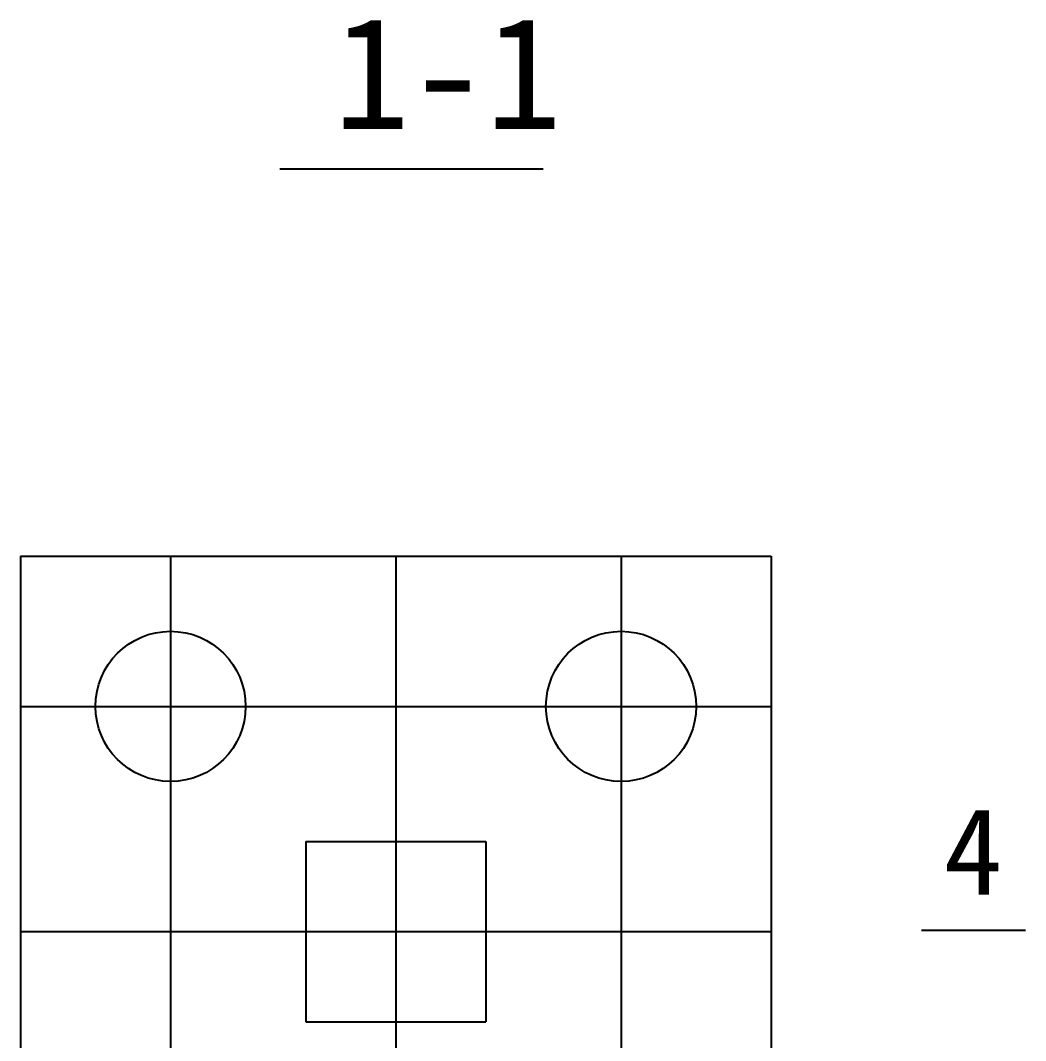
# Model space of a CAD drawing. Header units: metres. Extents: x 5647 to 73999, y 8406 to 50306.
# Drawn here: x 13391 to 17440, y 34433 to 38542 of the extents above; entities that cross this region are included whole.
import ezdxf

# ---------------------------------------------------------------- set-up
doc = ezdxf.new("R2010")
doc.units = ezdxf.units.M
for name, color, linetype in [('AXIS', 9, 'Continuous'), ('LI', 7, 'Continuous'), ('LIS', 2, 'Continuous'), ('LT', 7, 'Continuous'), ('TXT', 7, 'Continuous'), ('ZU', 2, 'Continuous')]:
    doc.layers.add(name, color=color, linetype=linetype)

msp = doc.modelspace()

# ---------------------------------------------------------------- linework, layer by layer
at = {"layer": 'AXIS'}
for p, q in [((13995.65, 36384.2), (13995.65, 32440.87)), ((14902.94, 36384.2), (14902.94, 33359.9)), ((15810.23, 36384.2), (15810.23, 32440.87)), ((13390.79, 35779.34), (16415.09, 35779.34)), ((13390.79, 34872.05), (16415.09, 34872.05))]:
    msp.add_line(p, q, dxfattribs=at)
at = {"layer": 'LI'}
for centre in [(13995.65, 35779.34), (15810.23, 35779.34)]:
    msp.add_circle(centre, 302.43, dxfattribs=at)
at = {"layer": 'LIS'}
for p, q in [((13390.79, 36384.2), (16415.09, 36384.2)), ((13390.79, 36384.2), (13390.79, 33359.9)), ((16415.09, 36384.2), (16415.09, 33359.9))]:
    msp.add_line(p, q, dxfattribs=at)
at = {"layer": 'LT'}
for points in [[(14436.17, 37944.1), (15496.09, 37944.1)], [(17019.84, 34877.76), (17439.6, 34877.76)]]:
    msp.add_lwpolyline(points, dxfattribs=at)
at = {"layer": 'ZU'}
for p, q in [((14540.03, 35234.97), (14540.03, 34509.14)), ((14540.03, 35234.97), (15265.86, 35234.97)), ((15265.86, 35234.97), (15265.86, 34509.14)), ((14540.03, 34509.14), (15265.86, 34509.14))]:
    msp.add_line(p, q, dxfattribs=at)

# ---------------------------------------------------------------- texts
at = {"layer": 'TXT'}
for s, height, p in [('1-1', 450, (14653.03, 38104.88)), ('4', 350, (17109.3, 35020.42))]:
    msp.add_text(s, height=height, dxfattribs=at).set_placement(p)

doc.saveas('drawing.dxf')
